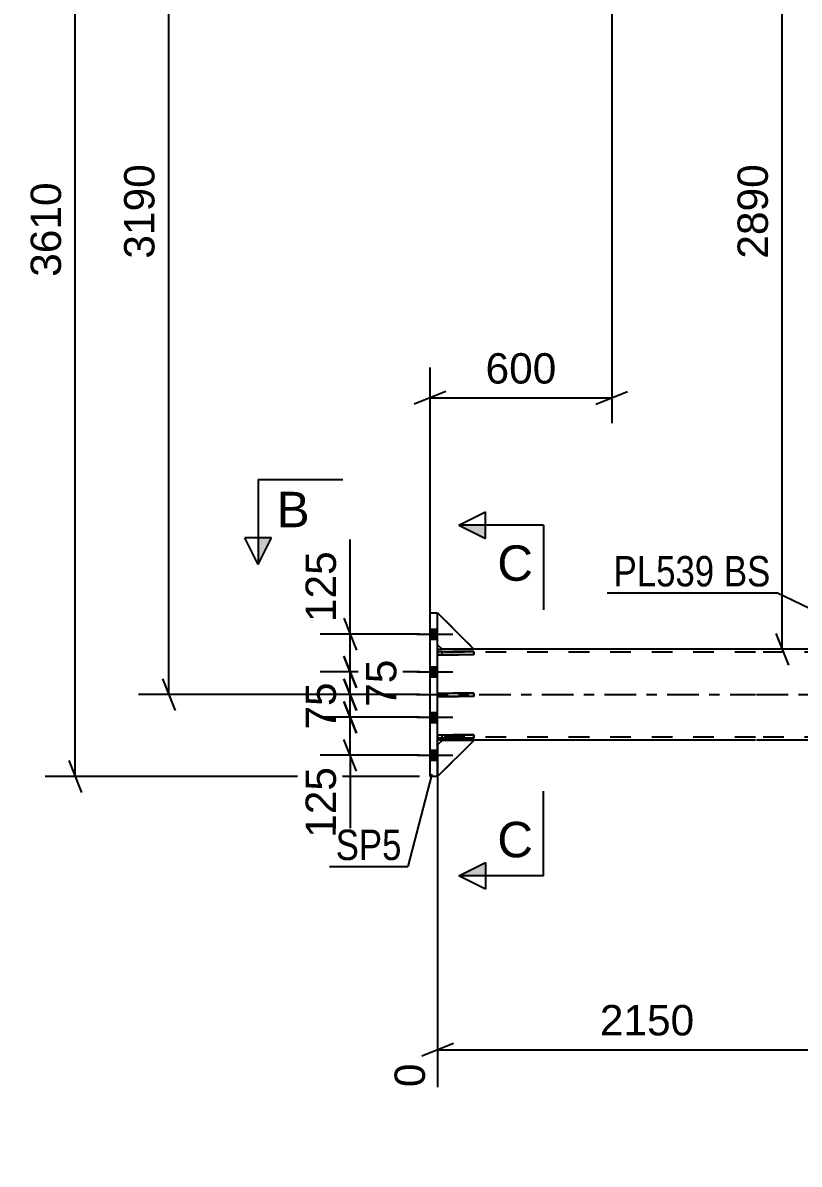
# Model space of a CAD drawing. Header units: millimetres. Extents: x -2250 to 594, y 0 to 1057.
# Drawn here: x -1200.1 to -1126.9, y 511.1 to 618.8 of the extents above; entities that cross this region are included whole.
import ezdxf

# ---------------------------------------------------------------- set-up
doc = ezdxf.new("R2010")
doc.units = ezdxf.units.MM
doc.linetypes.add('DXK_LINE_DOT2', pattern=[3.9198, 1.9599, -1.9599])
doc.linetypes.add('DXK_LINE_DOT3', pattern=[5.9187, 2.979, -0.9799, 0.9799, -0.9799])
doc.styles.add('Arial', font='ARIAL.TTF', dxfattribs={"height": 0.2})
doc.styles.add('Arial Narrow', font='ARIALN.TTF', dxfattribs={"height": 0.2})

# ---------------------------------------------------------------- blocks, each defined once
blk = doc.blocks.new('Bolt-761553754-5481 - 5222')
at = {"linetype": 'Continuous'}
for points in [[(-1161.7, 561.57), (-1161.7, 560.63), (-1160.98, 560.63), (-1160.98, 561.57)], [(-1161.7, 561.57), (-1161.7, 560.63), (-1160.98, 560.63), (-1160.98, 561.57)], [(-1161.7, 561.57), (-1161.7, 560.63), (-1160.98, 560.63), (-1160.98, 561.57)], [(-1161.7, 558), (-1161.7, 557.06), (-1160.98, 557.06), (-1160.98, 558)], [(-1161.7, 558), (-1161.7, 557.06), (-1160.98, 557.06), (-1160.98, 558)], [(-1161.7, 553.72), (-1161.7, 552.77), (-1160.98, 552.77), (-1160.98, 553.72)], [(-1161.7, 553.72), (-1161.7, 552.77), (-1160.98, 552.77), (-1160.98, 553.72)], [(-1161.7, 550.15), (-1161.7, 549.2), (-1160.98, 549.2), (-1160.98, 550.15)], [(-1161.7, 550.15), (-1161.7, 549.2), (-1160.98, 549.2), (-1160.98, 550.15)], [(-1161.7, 550.15), (-1161.7, 549.2), (-1160.98, 549.2), (-1160.98, 550.15)]]:
    blk.add_hatch(color=1, dxfattribs=at).paths.add_polyline_path(points)
at = {"color": 1, "linetype": 'Continuous'}
for p, q in [((-1162.95, 561.1), (-1159.55, 561.1)), ((-1162.95, 561.1), (-1159.55, 561.1)), ((-1162.95, 561.1), (-1159.55, 561.1)), ((-1161.7, 561.57), (-1160.98, 561.57)), ((-1161.7, 561.57), (-1160.98, 561.57)), ((-1161.7, 561.57), (-1160.98, 561.57)), ((-1161.7, 560.63), (-1160.98, 560.63)), ((-1161.7, 560.63), (-1160.98, 560.63)), ((-1161.7, 560.63), (-1160.98, 560.63)), ((-1161.7, 558), (-1160.98, 558)), ((-1161.7, 558), (-1160.98, 558)), ((-1162.95, 557.53), (-1159.55, 557.53)), ((-1162.95, 557.53), (-1159.55, 557.53)), ((-1161.7, 557.06), (-1160.98, 557.06)), ((-1161.7, 557.06), (-1160.98, 557.06)), ((-1161.7, 553.72), (-1160.98, 553.72)), ((-1161.7, 553.72), (-1160.98, 553.72)), ((-1162.95, 553.25), (-1159.55, 553.25)), ((-1162.95, 553.25), (-1159.55, 553.25)), ((-1161.7, 552.77), (-1160.98, 552.77)), ((-1161.7, 552.77), (-1160.98, 552.77)), ((-1161.7, 550.15), (-1160.98, 550.15)), ((-1161.7, 550.15), (-1160.98, 550.15)), ((-1161.7, 550.15), (-1160.98, 550.15)), ((-1162.95, 549.67), (-1159.55, 549.67)), ((-1162.95, 549.67), (-1159.55, 549.67)), ((-1162.95, 549.67), (-1159.55, 549.67)), ((-1161.7, 549.2), (-1160.98, 549.2)), ((-1161.7, 549.2), (-1160.98, 549.2)), ((-1161.7, 549.2), (-1160.98, 549.2))]:
    blk.add_line(p, q, dxfattribs=at)
blk = doc.blocks.new('Part-761553754-5567 - 5222')
at = {"color": 2, "linetype": 'Continuous'}
for p, q in [((-1160.98, 563.1), (-1157.55, 559.67)), ((-1160.55, 559.67), (-1160.98, 560.1)), ((-1157.55, 559.67), (-1160.55, 559.67))]:
    blk.add_line(p, q, dxfattribs=at)
at = {"color": 7, "linetype": 'DXK_LINE_DOT2'}
blk.add_line((-1160.98, 560.1), (-1160.98, 563.1), dxfattribs=at)
blk = doc.blocks.new('Part-761553754-5570 - 5222')
at = {"color": 7, "linetype": 'DXK_LINE_DOT2'}
for p, q in [((-1160.98, 560.1), (-1160.98, 563.1)), ((-1160.98, 563.1), (-1157.55, 559.67)), ((-1160.55, 559.67), (-1160.98, 560.1)), ((-1157.55, 559.67), (-1160.55, 559.67))]:
    blk.add_line(p, q, dxfattribs=at)
blk = doc.blocks.new('Part-761553754-5573 - 5222')
at = {"color": 2, "linetype": 'Continuous'}
for p, q in [((-1160.55, 551.08), (-1160.98, 550.66)), ((-1160.98, 547.66), (-1157.55, 551.08)), ((-1157.55, 551.08), (-1160.55, 551.08)), ((-1160.98, 547.67), (-1160.98, 547.66))]:
    blk.add_line(p, q, dxfattribs=at)
at = {"color": 7, "linetype": 'DXK_LINE_DOT2'}
blk.add_line((-1160.98, 547.66), (-1160.98, 550.66), dxfattribs=at)
blk = doc.blocks.new('Part-761553754-5576 - 5222')
at = {"color": 7, "linetype": 'DXK_LINE_DOT2'}
for p, q in [((-1160.55, 551.08), (-1160.98, 550.66)), ((-1160.98, 547.66), (-1157.55, 551.08)), ((-1160.98, 550.66), (-1160.98, 547.66)), ((-1157.55, 551.08), (-1160.55, 551.08))]:
    blk.add_line(p, q, dxfattribs=at)
blk = doc.blocks.new('Part-761553754-5582 - 5222')
at = {"color": 2, "linetype": 'Continuous'}
for p, q in [((-1160.98, 555.2), (-1160.98, 555.54)), ((-1160.98, 555.54), (-1157.55, 555.54)), ((-1157.55, 555.54), (-1157.55, 555.2)), ((-1157.55, 555.2), (-1160.98, 555.2))]:
    blk.add_line(p, q, dxfattribs=at)
at = {"color": 7, "linetype": 'DXK_LINE_DOT2'}
blk.add_line((-1160.55, 555.2), (-1160.55, 555.54), dxfattribs=at)
blk = doc.blocks.new('Part-761553754-5585 - 5222')
at = {"color": 2, "linetype": 'Continuous'}
for p, q in [((-1160.98, 551.27), (-1160.98, 551.61)), ((-1160.98, 551.61), (-1157.55, 551.61)), ((-1157.55, 551.27), (-1160.98, 551.27)), ((-1157.55, 551.61), (-1157.55, 551.27))]:
    blk.add_line(p, q, dxfattribs=at)
at = {"color": 7, "linetype": 'DXK_LINE_DOT2'}
blk.add_line((-1160.55, 551.27), (-1160.55, 551.61), dxfattribs=at)
blk = doc.blocks.new('Part-761553754-5588 - 5222')
at = {"color": 2, "linetype": 'Continuous'}
for p, q in [((-1160.98, 559.13), (-1160.98, 559.47)), ((-1160.98, 559.47), (-1157.55, 559.47)), ((-1157.55, 559.13), (-1160.98, 559.13)), ((-1157.55, 559.47), (-1157.55, 559.13))]:
    blk.add_line(p, q, dxfattribs=at)
at = {"color": 7, "linetype": 'DXK_LINE_DOT2'}
blk.add_line((-1160.55, 559.13), (-1160.55, 559.47), dxfattribs=at)
blk = doc.blocks.new('Part-761553754-5591 - 5222')
at = {"color": 7, "linetype": 'DXK_LINE_DOT2'}
for p, q in [((-1157.55, 555.54), (-1160.98, 555.54)), ((-1160.98, 555.54), (-1160.98, 555.2)), ((-1160.55, 555.2), (-1160.55, 555.54)), ((-1157.55, 555.2), (-1157.55, 555.54)), ((-1160.98, 555.2), (-1157.55, 555.2))]:
    blk.add_line(p, q, dxfattribs=at)
blk = doc.blocks.new('Part-761553754-5594 - 5222')
at = {"color": 7, "linetype": 'DXK_LINE_DOT2'}
for p, q in [((-1157.55, 551.61), (-1160.98, 551.61)), ((-1160.98, 551.61), (-1160.98, 551.27)), ((-1160.98, 551.27), (-1157.55, 551.27)), ((-1160.55, 551.27), (-1160.55, 551.61)), ((-1157.55, 551.27), (-1157.55, 551.61))]:
    blk.add_line(p, q, dxfattribs=at)
blk = doc.blocks.new('Part-761553754-5597 - 5222')
at = {"color": 7, "linetype": 'DXK_LINE_DOT2'}
for p, q in [((-1157.55, 559.47), (-1160.98, 559.47)), ((-1160.98, 559.47), (-1160.98, 559.13)), ((-1160.98, 559.13), (-1157.55, 559.13)), ((-1160.55, 559.13), (-1160.55, 559.47)), ((-1157.55, 559.13), (-1157.55, 559.47))]:
    blk.add_line(p, q, dxfattribs=at)
blk = doc.blocks.new('Part-761553754-5668 - 5222')
at = {"color": 2, "linetype": 'Continuous'}
for p, q in [((-1160.98, 559.67), (-1160.55, 559.67)), ((-1130.98, 559.67), (-1157.55, 559.67)), ((-1121.45, 559.67), (-1130.88, 559.67)), ((-1130.98, 551.1), (-1160.98, 551.1)), ((-461.94, 551.1), (-1130.88, 551.1))]:
    blk.add_line(p, q, dxfattribs=at)
at = {"color": 7, "linetype": 'DXK_LINE_DOT2'}
for p, q in [((-1160.98, 551.1), (-1160.98, 559.67)), ((-1130.98, 559.39), (-1160.98, 559.39)), ((-1157.55, 559.67), (-1160.55, 559.67)), ((-461.94, 559.39), (-1130.88, 559.39)), ((-1130.98, 551.39), (-1160.98, 551.39)), ((-461.94, 551.39), (-1130.88, 551.39))]:
    blk.add_line(p, q, dxfattribs=at)
at = {"color": 7, "linetype": 'DXK_LINE_DOT3'}
for p, q in [((-1162.98, 555.39), (-1130.98, 555.39)), ((-1130.88, 555.39), (-461.94, 555.39))]:
    blk.add_line(p, q, dxfattribs=at)
blk = doc.blocks.new('Part-761553754-5854 - 5222')
at = {"color": 2, "linetype": 'Continuous'}
for p, q in [((-1161.7, 547.67), (-1161.7, 563.1)), ((-1161.7, 563.1), (-1160.98, 563.1)), ((-1160.98, 559.47), (-1160.98, 563.1)), ((-1160.98, 555.54), (-1160.98, 559.13)), ((-1160.98, 551.61), (-1160.98, 555.2)), ((-1160.98, 547.67), (-1160.98, 551.27)), ((-1160.98, 547.67), (-1161.7, 547.67))]:
    blk.add_line(p, q, dxfattribs=at)
at = {"color": 7, "linetype": 'DXK_LINE_DOT2'}
for p, q in [((-1160.98, 559.13), (-1160.98, 559.47)), ((-1160.98, 555.2), (-1160.98, 555.54)), ((-1160.98, 551.27), (-1160.98, 551.61))]:
    blk.add_line(p, q, dxfattribs=at)
blk = doc.blocks.new('StraightDimension-761553754-6808 - 5222')
at = {"color": 7, "linetype": 'Continuous'}
for p, q in [((-1169.83, 556.89), (-1168.63, 553.89)), ((-1162.7, 555.39), (-1172.08, 555.39)), ((-1168.63, 551.75), (-1169.83, 554.75)), ((-1169.23, 553.25), (-1169.23, 555.39)), ((-1162.7, 553.25), (-1172.08, 553.25))]:
    blk.add_line(p, q, dxfattribs=at)
at = {"color": 0}
blk.add_wipeout([(-1169.98, 557.14), (-1174.18, 557.14), (-1174.18, 551.49), (-1169.98, 551.49)], dxfattribs=at)
at = {"color": 3, "style": 'Arial'}
blk.add_text('75', height=2.865, rotation=90.0002, dxfattribs=at).set_placement((-1170.58, 552.09))
blk = doc.blocks.new('StraightDimension-761553754-6826 - 5222')
at = {"color": 7, "linetype": 'Continuous'}
for p, q in [((-1169.23, 561.1), (-1169.23, 570.02)), ((-1169.23, 561.1), (-1169.23, 570.02)), ((-1169.83, 562.6), (-1168.63, 559.6)), ((-1162.7, 561.1), (-1172.08, 561.1)), ((-1169.23, 557.53), (-1169.23, 561.1)), ((-1168.63, 556.03), (-1169.83, 559.03)), ((-1162.7, 557.53), (-1172.08, 557.53))]:
    blk.add_line(p, q, dxfattribs=at)
at = {"color": 0}
blk.add_wipeout([(-1169.98, 569.5), (-1174.18, 569.5), (-1174.18, 561.63), (-1169.98, 561.63)], dxfattribs=at)
at = {"color": 3, "style": 'Arial'}
blk.add_text('125', height=2.865, rotation=90.0002, dxfattribs=at).set_placement((-1170.58, 562.23))
blk = doc.blocks.new('StraightDimension-761553754-6817 - 5222')
at = {"color": 7, "linetype": 'Continuous'}
for p, q in [((-1169.83, 559.03), (-1168.63, 556.03)), ((-1162.7, 557.53), (-1171.63, 557.53)), ((-1168.63, 553.89), (-1169.83, 556.89)), ((-1169.23, 555.39), (-1169.23, 557.53)), ((-1162.7, 555.39), (-1171.63, 555.39))]:
    blk.add_line(p, q, dxfattribs=at)
at = {"color": 0}
blk.add_wipeout([(-1164.28, 559.28), (-1168.48, 559.28), (-1168.48, 553.64), (-1164.28, 553.64)], dxfattribs=at)
at = {"color": 3, "style": 'Arial'}
blk.add_text('75', height=2.865, rotation=90.0002, dxfattribs=at).set_placement((-1164.88, 554.24))
blk = doc.blocks.new('StraightDimension-761553754-7029 - 5222')
at = {"color": 7, "linetype": 'Continuous'}
for p, q in [((-1194.58, 649.32), (-1195.78, 652.32)), ((-1145.55, 650.82), (-1198.03, 650.82)), ((-1195.18, 547.67), (-1195.18, 650.82)), ((-1195.78, 549.17), (-1194.58, 546.17)), ((-1162.7, 547.67), (-1198.03, 547.67))]:
    blk.add_line(p, q, dxfattribs=at)
at = {"color": 0}
blk.add_wipeout([(-1195.93, 604.29), (-1200.13, 604.29), (-1200.13, 594.2), (-1195.93, 594.2)], dxfattribs=at)
at = {"color": 3, "style": 'Arial'}
blk.add_text('3610', height=2.865, rotation=90.0002, dxfattribs=at).set_placement((-1196.53, 594.8))
blk = doc.blocks.new('StraightDimension-761553754-7066 - 5222')
at = {"color": 7, "linetype": 'Continuous'}
for p, q in [((-1185.76, 645.03), (-1186.96, 648.03)), ((-1145.55, 646.53), (-1189.21, 646.53)), ((-1186.36, 555.39), (-1186.36, 646.53)), ((-1186.96, 556.89), (-1185.76, 553.89)), ((-1162.7, 555.39), (-1189.21, 555.39))]:
    blk.add_line(p, q, dxfattribs=at)
at = {"color": 0}
blk.add_wipeout([(-1187.11, 606.01), (-1191.31, 606.01), (-1191.31, 595.91), (-1187.11, 595.91)], dxfattribs=at)
at = {"color": 3, "style": 'Arial'}
blk.add_text('3190', height=2.865, rotation=90.0002, dxfattribs=at).set_placement((-1187.71, 596.51))
blk = doc.blocks.new('StraightDimension-761553754-6110 - 5222')
at = {"color": 7, "linetype": 'Continuous'}
for p, q in [((-1121.45, 558.67), (-1121.45, 511.7)), ((-1160.98, 550.08), (-1160.98, 518.37)), ((-1159.48, 522.5), (-1162.48, 521.3)), ((-1122.95, 521.3), (-1119.95, 522.5)), ((-1160.98, 521.9), (-1121.45, 521.9))]:
    blk.add_line(p, q, dxfattribs=at)
at = {"color": 0}
blk.add_wipeout([(-1136.17, 522.65), (-1136.17, 526.85), (-1146.27, 526.85), (-1146.27, 522.65)], dxfattribs=at)
at = {"color": 3, "style": 'Arial'}
blk.add_text('2150', height=2.865, dxfattribs=at).set_placement((-1145.67, 523.25))
at = {"color": 0, "linetype": 'Continuous'}
for points in [[(-1161.58, 521.2), (-1165.78, 521.2), (-1165.78, 517.77), (-1161.58, 517.77)], [(-1122.05, 521.2), (-1126.25, 521.2), (-1126.25, 511.1), (-1122.05, 511.1)]]:
    blk.add_wipeout(points, dxfattribs=at)
at = {"color": 3, "linetype": 'Continuous', "style": 'Arial'}
for s, height, p in [('0', 2.87, (-1162.18, 518.37)), ('2150', 2.865, (-1122.65, 511.7))]:
    blk.add_text(s, height=height, rotation=90.0002, dxfattribs=at).set_placement(p)
blk = doc.blocks.new('StraightDimension-761553754-6839 - 5222')
at = {"color": 7, "linetype": 'Continuous'}
for p, q in [((-1169.83, 554.75), (-1168.63, 551.75)), ((-1162.7, 553.25), (-1172.08, 553.25)), ((-1169.23, 549.67), (-1169.23, 553.25)), ((-1168.63, 548.17), (-1169.83, 551.17)), ((-1162.7, 549.67), (-1172.08, 549.67)), ((-1169.23, 549.67), (-1169.23, 540.75)), ((-1169.23, 549.67), (-1169.23, 540.75))]:
    blk.add_line(p, q, dxfattribs=at)
at = {"color": 0}
blk.add_wipeout([(-1169.98, 549.15), (-1174.18, 549.15), (-1174.18, 541.28), (-1169.98, 541.28)], dxfattribs=at)
at = {"color": 3, "style": 'Arial'}
blk.add_text('125', height=2.865, rotation=90.0002, dxfattribs=at).set_placement((-1170.58, 541.88))
blk = doc.blocks.new('StraightDimension-761553754-7124 - 5222')
at = {"color": 7, "linetype": 'Continuous'}
for p, q in [((-1127.86, 640.75), (-1129.06, 643.75)), ((-1122.45, 642.25), (-1131.31, 642.25)), ((-1128.46, 559.67), (-1128.46, 642.25)), ((-1129.06, 561.17), (-1127.86, 558.17)), ((-1122.45, 559.67), (-1131.31, 559.67))]:
    blk.add_line(p, q, dxfattribs=at)
at = {"color": 0}
blk.add_wipeout([(-1129.21, 606.01), (-1133.41, 606.01), (-1133.41, 595.91), (-1129.21, 595.91)], dxfattribs=at)
at = {"color": 3, "style": 'Arial'}
blk.add_text('2890', height=2.865, rotation=90.0002, dxfattribs=at).set_placement((-1129.81, 596.51))
blk = doc.blocks.new('StraightDimension-761553754-7566 - 5222')
at = {"color": 7, "linetype": 'Continuous'}
for p, q in [((-1144.55, 645.53), (-1144.55, 580.98)), ((-1161.7, 556.39), (-1161.7, 586.23)), ((-1160.2, 583.98), (-1163.2, 582.78)), ((-1146.05, 582.78), (-1143.05, 583.98)), ((-1161.7, 583.38), (-1144.55, 583.38))]:
    blk.add_line(p, q, dxfattribs=at)
at = {"color": 0}
blk.add_wipeout([(-1149.19, 584.13), (-1149.19, 588.33), (-1157.06, 588.33), (-1157.06, 584.13)], dxfattribs=at)
at = {"color": 3, "style": 'Arial'}
blk.add_text('600', height=2.865, dxfattribs=at).set_placement((-1156.46, 584.73))
blk = doc.blocks.new('SectionMark-761553754-7719 - 5222')
at = {"linetype": 'Continuous'}
blk.add_hatch(color=6, dxfattribs=at).paths.add_polyline_path([(-1177.92, 570.18), (-1176.67, 570.18), (-1177.92, 567.68)])
at = {"color": 6, "linetype": 'Continuous'}
for p, q in [((-1177.92, 575.68), (-1169.92, 575.68)), ((-1177.92, 575.68), (-1177.92, 567.68)), ((-1177.92, 567.68), (-1179.17, 570.18)), ((-1176.67, 570.18), (-1179.17, 570.18)), ((-1177.92, 567.68), (-1176.67, 570.18))]:
    blk.add_line(p, q, dxfattribs=at)
at = {"color": 0, "linetype": 'Continuous'}
blk.add_wipeout([(-1173.06, 571.18), (-1173.06, 574.68), (-1176.17, 574.68), (-1176.17, 571.18)], dxfattribs=at)
at = {"color": 3, "linetype": 'Continuous', "style": 'Arial'}
blk.add_text('B', height=3.34, dxfattribs=at).set_placement((-1176.17, 571.18))
blk = doc.blocks.new('Mark-761553754-5850 - 5222')
at = {"color": 30, "linetype": 'Continuous'}
for p in [(-1161.54, 547.9), (-1171.2, 539.19)]:
    blk.add_line(p, (-1163.79, 539.19), dxfattribs=at)
at = {"color": 0}
blk.add_wipeout([(-1164.39, 539.79), (-1164.39, 542.79), (-1170.6, 542.79), (-1170.6, 539.79)], dxfattribs=at)
blk.add_wipeout([(-1164.39, 539.79), (-1164.39, 542.79), (-1170.6, 542.79), (-1170.6, 539.79)], dxfattribs=at)
at = {"color": 3, "style": 'Arial Narrow'}
blk.add_text('SP5', height=2.863, dxfattribs=at).set_placement((-1170.6, 539.79))
blk = doc.blocks.new('SectionMark-761553754-7717 - 5222')
at = {"linetype": 'Continuous'}
for points in [[(-1156.48, 571.38), (-1156.48, 570.13), (-1158.98, 571.38)], [(-1156.48, 539.55), (-1156.48, 538.3), (-1158.98, 538.3)]]:
    blk.add_hatch(color=6, dxfattribs=at).paths.add_polyline_path(points)
at = {"color": 6, "linetype": 'Continuous'}
for p, q in [((-1158.98, 571.38), (-1156.48, 572.63)), ((-1156.48, 570.13), (-1156.48, 572.63)), ((-1150.98, 571.38), (-1158.98, 571.38)), ((-1158.98, 571.38), (-1156.48, 570.13)), ((-1150.98, 571.38), (-1150.98, 563.38)), ((-1150.98, 538.3), (-1150.98, 546.3)), ((-1158.98, 538.3), (-1156.48, 539.55)), ((-1156.48, 539.55), (-1156.48, 537.05)), ((-1150.98, 538.3), (-1158.98, 538.3)), ((-1156.48, 537.05), (-1158.98, 538.3))]:
    blk.add_line(p, q, dxfattribs=at)
at = {"color": 0, "linetype": 'Continuous'}
for points in [[(-1151.98, 566.13), (-1151.98, 569.63), (-1155.35, 569.63), (-1155.35, 566.13)], [(-1151.98, 540.05), (-1151.98, 543.55), (-1155.35, 543.55), (-1155.35, 540.05)]]:
    blk.add_wipeout(points, dxfattribs=at)
at = {"color": 3, "linetype": 'Continuous', "style": 'Arial'}
for p in [(-1155.35, 566.13), (-1155.35, 540.05)]:
    blk.add_text('C', height=3.34, dxfattribs=at).set_placement(p)
blk = doc.blocks.new('MarkSet-761553754-7780 - 5222')
at = {"color": 30, "linetype": 'Continuous'}
for p in [(-1144.97, 565), (-1121.41, 561.37)]:
    blk.add_line(p, (-1128.98, 565), dxfattribs=at)
at = {"color": 0}
for points in [[(-1134.86, 565.6), (-1134.86, 568.6), (-1144.37, 568.6), (-1144.37, 565.6)], [(-1129.58, 565.6), (-1129.58, 568.6), (-1133.96, 568.6), (-1133.96, 565.6)]]:
    blk.add_wipeout(points, dxfattribs=at)
for points in [[(-1134.86, 565.6), (-1134.86, 568.6), (-1144.37, 568.6), (-1144.37, 565.6)], [(-1129.58, 565.6), (-1129.58, 568.6), (-1133.96, 568.6), (-1133.96, 565.6)]]:
    blk.add_wipeout(points, dxfattribs=at)
at = {"color": 3, "style": 'Arial Narrow'}
for s, p in [('PL539', (-1144.37, 565.6)), ('BS', (-1133.96, 565.6))]:
    blk.add_text(s, height=2.863, dxfattribs=at).set_placement(p)

msp = doc.modelspace()

# ---------------------------------------------------------------- block references
for name in ['Part-761553754-5854 - 5222', 'Part-761553754-5567 - 5222', 'Part-761553754-5570 - 5222', 'Bolt-761553754-5481 - 5222', 'Part-761553754-5668 - 5222', 'Part-761553754-5588 - 5222', 'Part-761553754-5597 - 5222', 'Part-761553754-5582 - 5222', 'Part-761553754-5591 - 5222', 'Part-761553754-5585 - 5222', 'Part-761553754-5594 - 5222', 'Part-761553754-5573 - 5222', 'Part-761553754-5576 - 5222']:
    msp.add_blockref(name, (0, 0))

# ---------------------------------------------------------------- next in the draw order: block references
msp.add_blockref('StraightDimension-761553754-6808 - 5222', (0, 0))

# ---------------------------------------------------------------- next in the draw order: block references
msp.add_blockref('StraightDimension-761553754-6826 - 5222', (0, 0))

# ---------------------------------------------------------------- next in the draw order: block references
msp.add_blockref('StraightDimension-761553754-6817 - 5222', (0, 0))

# ---------------------------------------------------------------- next in the draw order: block references
msp.add_blockref('StraightDimension-761553754-7029 - 5222', (0, 0))

# ---------------------------------------------------------------- next in the draw order: block references
msp.add_blockref('StraightDimension-761553754-7066 - 5222', (0, 0))

# ---------------------------------------------------------------- next in the draw order: block references
msp.add_blockref('StraightDimension-761553754-6110 - 5222', (0, 0))

# ---------------------------------------------------------------- next in the draw order: block references
for name in ['StraightDimension-761553754-7566 - 5222', 'StraightDimension-761553754-7124 - 5222', 'StraightDimension-761553754-6839 - 5222']:
    msp.add_blockref(name, (0, 0))

# ---------------------------------------------------------------- next in the draw order: block references
for name in ['SectionMark-761553754-7719 - 5222', 'Mark-761553754-5850 - 5222']:
    msp.add_blockref(name, (0, 0))

# ---------------------------------------------------------------- next in the draw order: block references
for name in ['SectionMark-761553754-7717 - 5222', 'MarkSet-761553754-7780 - 5222']:
    msp.add_blockref(name, (0, 0))

doc.saveas('drawing.dxf')
